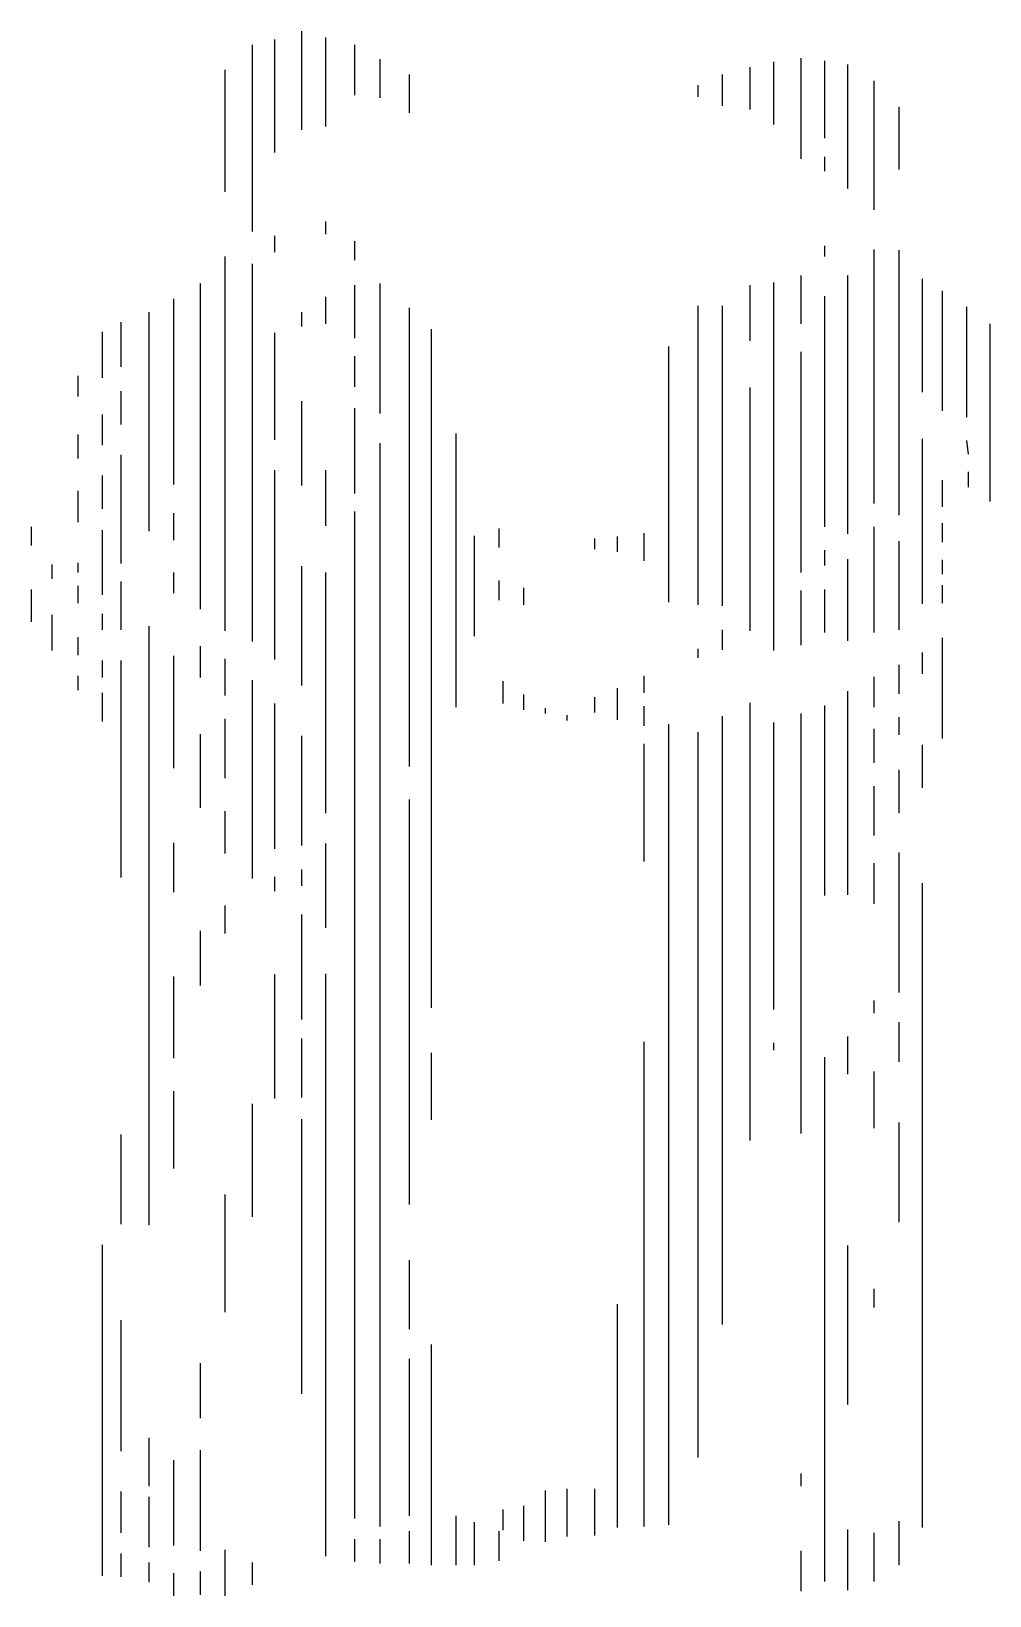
# Model space of a CAD drawing. Extents: x 88743 to 89672, y 15200 to 16717.
import ezdxf

# ---------------------------------------------------------------- set-up
doc = ezdxf.new("R2010")
doc.units = 0
doc.header["$LTSCALE"] = 1270
doc.header["$MEASUREMENT"] = 0
doc.layers.get('0').update_dxf_attribs({"linetype": 'CONTINUOUS'})

msp = doc.modelspace()

# ---------------------------------------------------------------- linework, layer by layer
at = {"linetype": 'CONTINUOUS'}
for p, q in [((89004.8, 16716.7), (89004.8, 16621)), ((88956.9, 16703.6), (88956.9, 16522.7)), ((88978.7, 16708.8), (88978.7, 16599.2)), ((89028.3, 16710.6), (89028.3, 16624.5)), ((89056.1, 16703.6), (89056.1, 16654.9)), ((89081.3, 16652.3), (89081.3, 16689.7)), ((89439.8, 16641), (89439.8, 16681.9)), ((89462.4, 16687.1), (89462.4, 16626.2)), ((89489.4, 16593.1), (89489.4, 16690.6)), ((89512, 16688), (89512, 16613.1)), ((89534.6, 16564.4), (89534.6, 16684.5)), ((88930.8, 16560.9), (88930.8, 16679.3)), ((89109.2, 16674.9), (89109.2, 16637.5)), ((89412.8, 16674.9), (89412.8, 16644.5)), ((89559.8, 16668.8), (89559.8, 16543.5)), ((89389.3, 16653.2), (89389.3, 16664.5)), ((89584.2, 16582.7), (89584.2, 16643.6)), ((89512, 16594.9), (89512, 16581)), ((89028.3, 16532.2), (89028.3, 16520.1)), ((88978.7, 16518.3), (88978.7, 16502.7)), ((89056.1, 16513.1), (89056.1, 16494.8)), ((89512, 16508.7), (89512, 16498.3)), ((89559.8, 16505.3), (89559.8, 16259.1)), ((89584.2, 16247.7), (89584.2, 16504.4)), ((88930.8, 16135.5), (88930.8, 16498.3)), ((88956.9, 16491.3), (88956.9, 16125.1)), ((88906.5, 16472.2), (88906.5, 16156.4)), ((89056.1, 16470.5), (89056.1, 16419.1)), ((89081.3, 16346.1), (89081.3, 16472.2)), ((89439.8, 16416.5), (89439.8, 16470.5)), ((89462.4, 16473.1), (89462.4, 16116.4)), ((89489.4, 16433.1), (89489.4, 16480)), ((89534.6, 16229.5), (89534.6, 16480)), ((89606.8, 16366.9), (89606.8, 16476.6)), ((88881.2, 16277.3), (88881.2, 16457.4)), ((89028.3, 16459.2), (89028.3, 16433.1)), ((89512, 16460), (89512, 16236.4)), ((89626, 16465.2), (89626, 16348.7)), ((88856.9, 16444.4), (88856.9, 16232.1)), ((89004.8, 16444.4), (89004.8, 16430.4)), ((89109.2, 16448.7), (89109.2, 16004.1)), ((89389.3, 16160.7), (89389.3, 16450.5)), ((89412.8, 16450.5), (89412.8, 16159.9)), ((89649.5, 16449.6), (89649.5, 16342.6)), ((88811.6, 16425.2), (88811.6, 16380.9)), ((88829.9, 16391.3), (88829.9, 16434.8)), ((88978.7, 16424.4), (88978.7, 16320.8)), ((89130.9, 15770.1), (89130.9, 16427.8)), ((89672.1, 16433.1), (89672.1, 16260.8)), ((89360.6, 16411.3), (89360.6, 16163.4)), ((89056.1, 16401.7), (89056.1, 16372.2)), ((89489.4, 16192.1), (89489.4, 16406.1)), ((88788.2, 16382.6), (88788.2, 16362.6)), ((88829.9, 16335.6), (88829.9, 16367.8)), ((89439.8, 16135.5), (89439.8, 16371.3)), ((89004.8, 16358.2), (89004.8, 16276.5)), ((89056.1, 16351.3), (89056.1, 16268.6)), ((88811.6, 16345.2), (88811.6, 16315.6)), ((88788.2, 16326), (88788.2, 16302.6)), ((89081.3, 15267.3), (89081.3, 16317.3)), ((89154.4, 16326.9), (89154.4, 16061.6)), ((89606.8, 16161.6), (89606.8, 16321.7)), ((89649.5, 16320), (89651.2, 16306.9)), ((88829.9, 16200.8), (88829.9, 16306)), ((88978.7, 16291.2), (88978.7, 16107.7)), ((89028.3, 16291.2), (89028.3, 16237.3)), ((89651.2, 16289.5), (89651.2, 16274.7)), ((88788.2, 16271.2), (88788.2, 16240.8)), ((88811.6, 16286), (88811.6, 16253.8)), ((89626, 16281.7), (89626, 16255.6)), ((88881.2, 16223.4), (88881.2, 16249.5)), ((89056.1, 16251.2), (89056.1, 15275.1)), ((88742.9, 16236.4), (88742.9, 16218.2)), ((88811.6, 16233), (88811.6, 16170.3)), ((89172.7, 16130.3), (89172.7, 16227.7)), ((89196.2, 16234.7), (89196.2, 16216.4)), ((89311, 16226.9), (89311, 16212.1)), ((89337.1, 16203.4), (89337.1, 16230.3)), ((89559.8, 16236.4), (89559.8, 16133.8)), ((89626, 16239.9), (89626, 16221.6)), ((89289.3, 16214.7), (89289.3, 16225.1)), ((89512, 16213.8), (89512, 16199)), ((89584.2, 16136.4), (89584.2, 16222.5)), ((88762.9, 16199.9), (88762.9, 16186)), ((88788.2, 16201.6), (88788.2, 16192.1)), ((89004.8, 16198.2), (89004.8, 16082.4)), ((89534.6, 16125.9), (89534.6, 16205.1)), ((89626, 16204.2), (89626, 16190.3)), ((88829.9, 16136.4), (88829.9, 16183.4)), ((88881.2, 16172.1), (88881.2, 16192.1)), ((89028.3, 16192.1), (89028.3, 15958.9)), ((89196.2, 16184.2), (89196.2, 16165.1)), ((88742.9, 16175.5), (88742.9, 16144.2)), ((88788.2, 16179), (88788.2, 16162.5)), ((89220.5, 16160.7), (89220.5, 16177.3)), ((89489.4, 16121.6), (89489.4, 16174.7)), ((89512, 16175.5), (89512, 16133.8)), ((89626, 16179.9), (89626, 16162.5)), ((88762.9, 16151.2), (88762.9, 16116.4)), ((88811.6, 16152), (88811.6, 16136.4)), ((88856.9, 16139.9), (88856.9, 15559.6)), ((89412.8, 16136.4), (89412.8, 16117.2)), ((88788.2, 16129.4), (88788.2, 16112)), ((88906.5, 16120.7), (88906.5, 16090.3)), ((89626, 16128.6), (89626, 16031.1)), ((88811.6, 16106.8), (88811.6, 16090.3)), ((88829.9, 15896.3), (88829.9, 16106.8)), ((88881.2, 16002.4), (88881.2, 16111.2)), ((88930.8, 16072.9), (88930.8, 16108.5)), ((89389.3, 16109.4), (89389.3, 16118.1)), ((89606.8, 16093.8), (89606.8, 16114.6)), ((88788.2, 16092), (88788.2, 16078.1)), ((89337.1, 16075.5), (89337.1, 16092)), ((89559.8, 16091.1), (89559.8, 16061.6)), ((89584.2, 16074.6), (89584.2, 16102.5)), ((88811.6, 16075.5), (88811.6, 16047.6)), ((88956.9, 16087.7), (88956.9, 15895.4)), ((89200.5, 16065), (89200.5, 16086.8)), ((89311, 16079.8), (89311, 16049.4)), ((89534.6, 15879.7), (89534.6, 16077.2)), ((88978.7, 16065), (88978.7, 15924.1)), ((89220.5, 16059), (89220.5, 16073.7)), ((89241.4, 16055.5), (89241.4, 16060.7)), ((89289.3, 16056.3), (89289.3, 16071.1)), ((89337.1, 16043.3), (89337.1, 16062.4)), ((89439.8, 15641.4), (89439.8, 16065.9)), ((89512, 16063.3), (89512, 15878.9)), ((88930.8, 15992.8), (88930.8, 16050.3)), ((89262.3, 16048.5), (89262.3, 16053.7)), ((89360.6, 16045), (89360.6, 15269)), ((89412.8, 16052.9), (89412.8, 15463)), ((89462.4, 16046.8), (89462.4, 15768.4)), ((89489.4, 15648.3), (89489.4, 16055.5)), ((89584.2, 16034.6), (89584.2, 16052)), ((88906.5, 16035.5), (88906.5, 15964.1)), ((89004.8, 16033.7), (89004.8, 15927.6)), ((89389.3, 15334.2), (89389.3, 16037.2)), ((89559.8, 16040.7), (89559.8, 16007.6)), ((89337.1, 15911.9), (89337.1, 16025.9)), ((89606.8, 15983.3), (89606.8, 16025)), ((89584.2, 15958.9), (89584.2, 16000.7)), ((89559.8, 15985), (89559.8, 15937.2)), ((89109.2, 15972), (89109.2, 15579.6)), ((88930.8, 15919.8), (88930.8, 15960.6)), ((88881.2, 15882.3), (88881.2, 15930.2)), ((89028.3, 15929.3), (89028.3, 15847.5)), ((89559.8, 15910.2), (89559.8, 15871)), ((89584.2, 15784.9), (89584.2, 15920.6)), ((88978.7, 15897.1), (88978.7, 15883.2)), ((89004.8, 15904.1), (89004.8, 15888.4)), ((89606.8, 15266.4), (89606.8, 15891)), ((88930.8, 15842.3), (88930.8, 15869.3)), ((89004.8, 15860.6), (89004.8, 15758.8)), ((88906.5, 15844.9), (88906.5, 15791.9)), ((88978.7, 15802.3), (88978.7, 15682.2)), ((89028.3, 15803.2), (89028.3, 15238.5)), ((88881.2, 15721.4), (88881.2, 15800.6)), ((89559.8, 15777.1), (89559.8, 15764.9)), ((89584.2, 15717.9), (89584.2, 15756.2)), ((89004.8, 15740.5), (89004.8, 15683.1)), ((89534.6, 15705.7), (89534.6, 15742.3)), ((89130.9, 15661.4), (89130.9, 15726.6)), ((89337.1, 15267.3), (89337.1, 15737.1)), ((89462.4, 15736.2), (89462.4, 15729.2)), ((89512, 15722.3), (89512, 15214.2)), ((89559.8, 15708.3), (89559.8, 15653.5)), ((88881.2, 15614.4), (88881.2, 15689.2)), ((88956.9, 15677), (88956.9, 15567.4)), ((89004.8, 15662.2), (89004.8, 15396)), ((89584.2, 15562.2), (89584.2, 15658.8)), ((88829.9, 15560.4), (88829.9, 15647.4)), ((88930.8, 15475.2), (88930.8, 15589.2)), ((88811.6, 15540.4), (88811.6, 15219.4)), ((89534.6, 15385.6), (89534.6, 15539.6)), ((89109.2, 15525.6), (89109.2, 15458.7)), ((89559.8, 15497.8), (89559.8, 15479.5)), ((89311, 15483), (89311, 15266.4)), ((88829.9, 15340.3), (88829.9, 15467.4)), ((89130.9, 15229.8), (89130.9, 15443.9)), ((88906.5, 15425.6), (88906.5, 15372.5)), ((89109.2, 15429.9), (89109.2, 15277.7)), ((88856.9, 15353.4), (88856.9, 15306.4)), ((88881.2, 15249), (88881.2, 15331.6)), ((88906.5, 15341.2), (88906.5, 15243.8)), ((89489.4, 15306.4), (89489.4, 15318.6)), ((88829.9, 15261.2), (88829.9, 15301.2)), ((89241.4, 15252.5), (89241.4, 15302.1)), ((89262.3, 15257.7), (89262.3, 15303.8)), ((89289.3, 15258.6), (89289.3, 15303.8)), ((88856.9, 15296), (88856.9, 15247.2)), ((89220.5, 15253.3), (89220.5, 15287.3)), ((89154.4, 15277.7), (89154.4, 15229.8)), ((89172.7, 15229.8), (89172.7, 15271.6)), ((89200.5, 15263.8), (89200.5, 15283.8)), ((89584.2, 15229.8), (89584.2, 15272.5)), ((89109.2, 15262.9), (89109.2, 15231.6)), ((89196.2, 15262.9), (89196.2, 15234.2)), ((89534.6, 15205.5), (89534.6, 15264.6)), ((89559.8, 15261.2), (89559.8, 15214.2)), ((88829.9, 15218.5), (88829.9, 15241.2)), ((88930.8, 15200.3), (88930.8, 15244.6)), ((89056.1, 15255.1), (89056.1, 15233.3)), ((89081.3, 15231.6), (89081.3, 15255.1)), ((89489.4, 15204.6), (89489.4, 15243.8)), ((88856.9, 15232.5), (88856.9, 15213.3)), ((88956.9, 15232.5), (88956.9, 15210.7)), ((88881.2, 15200.3), (88881.2, 15222)), ((88906.5, 15223.8), (88906.5, 15201.1))]:
    msp.add_line(p, q, dxfattribs=at)

doc.saveas('drawing.dxf')
